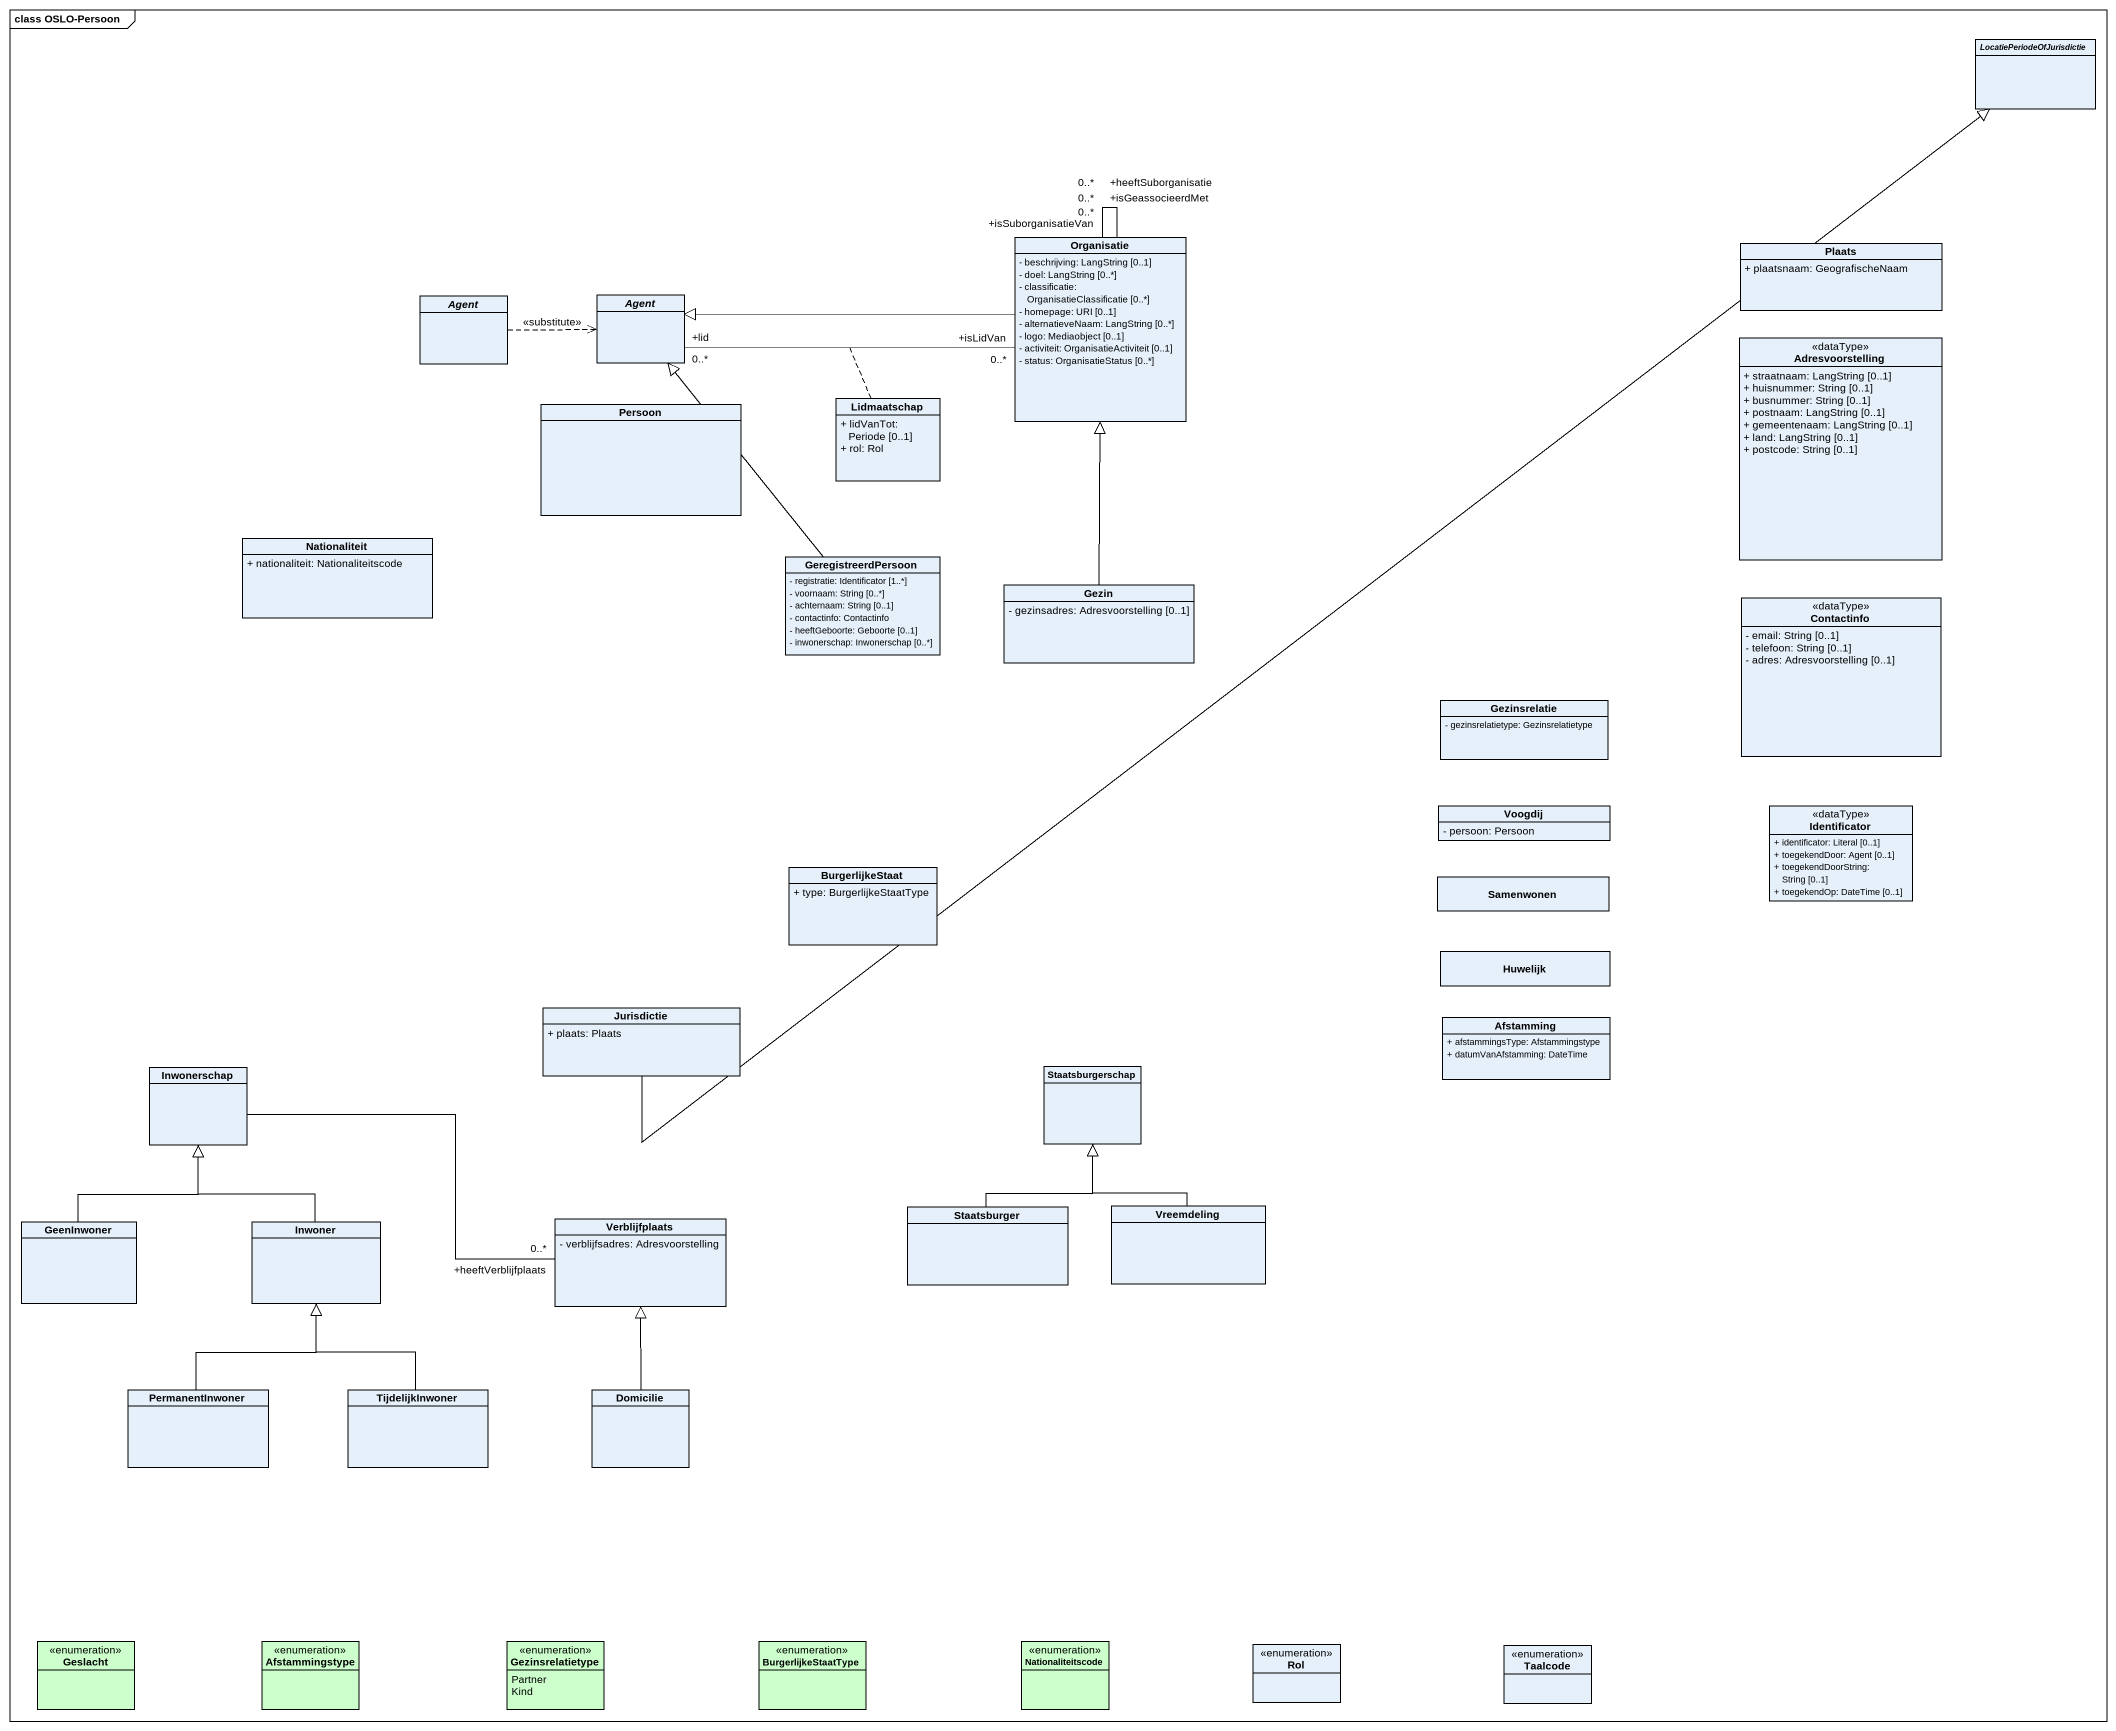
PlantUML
@startuml
mainframe class OSLO-Persoon
hide circle
hide empty members
skinparam classAttributeIconSize 0
abstract class LocatiePeriodeOfJurisdictie
class Organisatie {
  - beschrijving: LangString [0..1]
  - doel: LangString [0..*]
  - classificatie: OrganisatieClassificatie [0..*]
  - homepage: URI [0..1]
  - alternatieveNaam: LangString [0..*]
  - logo: Mediaobject [0..1]
  - activiteit: OrganisatieActiviteit [0..1]
  - status: OrganisatieStatus [0..*]
}
class Plaats {
  + plaatsnaam: GeografischeNaam
}
abstract class "Agent" as Agent_
abstract class "Agent" as Agent__2
class Adresvoorstelling <<dataType>> {
  + straatnaam: LangString [0..1]
  + huisnummer: String [0..1]
  + busnummer: String [0..1]
  + postnaam: LangString [0..1]
  + gemeentenaam: LangString [0..1]
  + land: LangString [0..1]
  + postcode: String [0..1]
}
class Persoon
class Lidmaatschap {
  + lidVanTot: Periode [0..1]
  + rol: Rol
}
class Nationaliteit {
  + nationaliteit: Nationaliteitscode
}
class GeregistreerdPersoon {
  - registratie: Identificator [1..*]
  - voornaam: String [0..*]
  - achternaam: String [0..1]
  - contactinfo: Contactinfo
  - heeftGeboorte: Geboorte [0..1]
  - inwonerschap: Inwonerschap [0..*]
}
class Gezin {
  - gezinsadres: Adresvoorstelling [0..1]
}
class Contactinfo <<dataType>> {
  - email: String [0..1]
  - telefoon: String [0..1]
  - adres: Adresvoorstelling [0..1]
}
class Gezinsrelatie {
  - gezinsrelatietype: Gezinsrelatietype
}
class Voogdij {
  - persoon: Persoon
}
class Identificator <<dataType>> {
  + identificator: Literal [0..1]
  + toegekendDoor: Agent [0..1]
  + toegekendDoorString: String [0..1]
  + toegekendOp: DateTime [0..1]
}
class BurgerlijkeStaat {
  + type: BurgerlijkeStaatType
}
class Samenwonen
class Huwelijk
class Jurisdictie {
  + plaats: Plaats
}
class Afstamming {
  + afstammingsType: Afstammingstype
  + datumVanAfstamming: DateTime
}
class Inwonerschap
class Staatsburgerschap
class GeenInwoner
class Inwoner
class Verblijfplaats {
  - verblijfsadres: Adresvoorstelling
}
class Staatsburger
class Vreemdeling
class PermanentInwoner
class TijdelijkInwoner
class Domicilie
enum Geslacht #CCFFCC
enum Afstammingstype #CCFFCC
enum Gezinsrelatietype #CCFFCC {
  Partner
  Kind
}
enum BurgerlijkeStaatType #CCFFCC
enum Nationaliteitscode #CCFFCC
enum Rol
enum Taalcode
Organisatie -- "+isSuborganisatieVan\n0..*" Organisatie
Organisatie -- "+isGeassocieerdMet\n0..*" Organisatie
Organisatie -- "+heeftSuborganisatie\n0..*" Organisatie
Organisatie -left-|> Agent__2
Organisatie "+isLidVan\n0..*" -left- "+lid\n0..*" Agent__2
(Organisatie, Agent__2) .. Lidmaatschap
Agent_ .right.> Agent__2 : <<substitute>>
GeregistreerdPersoon -up-|> Agent__2
Gezin -up-|> Organisatie
Jurisdictie -up-|> LocatiePeriodeOfJurisdictie
Inwonerschap -right- "+heeftVerblijfplaats\n0..*" Verblijfplaats
GeenInwoner -up-|> Inwonerschap
Inwoner -up-|> Inwonerschap
Staatsburger -up-|> Staatsburgerschap
Vreemdeling -up-|> Staatsburgerschap
PermanentInwoner -up-|> Inwoner
TijdelijkInwoner -up-|> Inwoner
Domicilie -up-|> Verblijfplaats
@enduml
